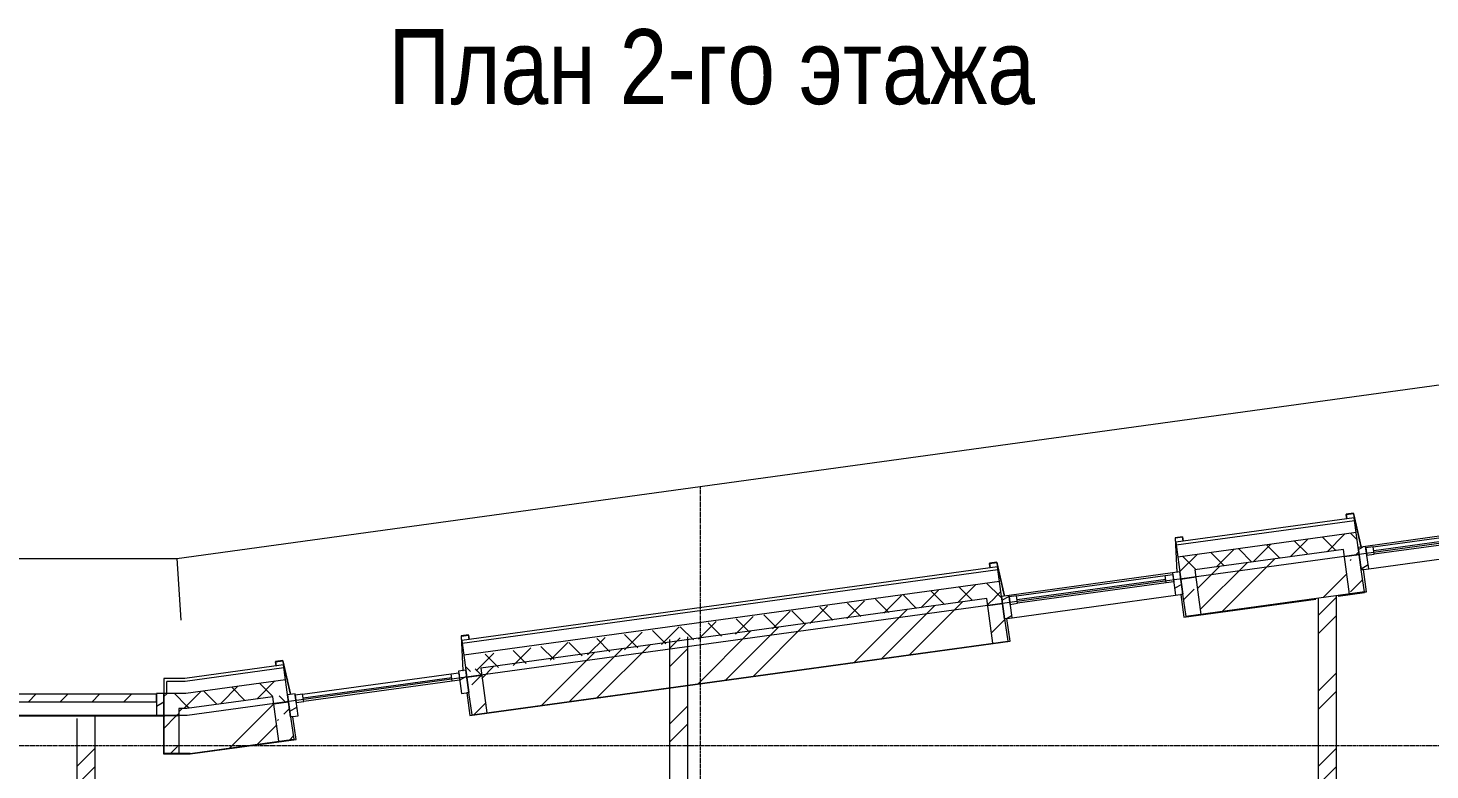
# Model space of a CAD drawing. Header units: metres. Extents: x 3659 to 143627, y -64119 to 51337.
# Drawn here: x 55582 to 64929, y -40946 to -35998 of the extents above; entities that cross this region are included whole.
import ezdxf

# ---------------------------------------------------------------- set-up
doc = ezdxf.new("R2010")
doc.units = ezdxf.units.M
doc.linetypes.add('ADSK_Линия сетки', pattern=[21, 12, -3, 3, -3])
for name, color, linetype, lineweight in [('A-DETL-MBND', 7, 'Continuous', 5), ('A-FLOR', 7, 'Continuous', 5), ('A-GLAZ', 7, 'Continuous', 5), ('A-GLAZ-CURT', 7, 'Continuous', 5), ('A-GLAZ-CWMG', 7, 'Continuous', 5), ('A-WALL', 7, 'Continuous', 5), ('A-WALL-PATT', 7, 'Continuous', 18), ('G-ANNO-TEXT', 7, 'Continuous', 9), ('I-WALL', 7, 'Continuous', 5), ('S-GRID', 7, 'Continuous', 9)]:
    doc.layers.add(name, color=color, linetype=linetype, lineweight=lineweight)
doc.styles.add('GOST Common_I_4', font='ARIALN.TTF', dxfattribs={"height": 500})
pattern_1 = [(45, (0, 0), (-449.013, 449.013), []), (45, (158.75, 0), (0, 898.0256), []), (45, (-158.75, 0), (0, 898.0256), [])]
pattern_2 = [(0, (0, 0), (812.8, 203.2), [33.528, -576.072, 33.528, -576.072, -3251.2]), (0, (0, 0), (812.8, 203.2), [-1219.2, 33.528, -1185.672, 33.528, -576.072, -1422.4]), (0, (0, 0), (812.8, 203.2), [-3048, 33.528, -372.872, 33.528, -982.472]), (120, (304.8, 101.6), (-582.37636, 602.30545), [33.528, -576.072, 33.528, -576.072, -3251.2]), (120, (304.8, 101.6), (-582.37636, 602.30545), [-1219.2, 33.528, -1185.672, 33.528, -576.072, -1422.4]), (120, (304.8, 101.6), (-582.37636, 602.30545), [-3048, 33.528, -372.872, 33.528, -982.472]), (240, (406.4, 508), (-230.42364, -805.50545), [33.528, -576.072, 33.528, -576.072, -3251.2]), (240, (406.4, 508), (-230.42364, -805.50545), [-1219.2, 33.528, -1185.672, 33.528, -576.072, -1422.4]), (240, (406.4, 508), (-230.42364, -805.50545), [-3048, 33.528, -372.872, 33.528, -982.472])]
pattern_3 = [(45, (0, 0), (-106.06602, 106.06602), []), (135, (0, 0), (-106.06602, -106.06602), [])]
pattern_4 = [(45, (0, 0), (38.89087, 251.0229), [300, -50, 10, -50])]
pattern_5 = [(45, (-2382.5, -327.95), (38.89087, 251.0229), [300, -50, 10, -50])]
pattern_6 = [(45, (-2382.5, -327.95), (-106.06602, 106.06602), []), (135, (-2382.5, -327.95), (-106.06602, -106.06602), [])]

# ---------------------------------------------------------------- blocks, each defined once
blk = doc.blocks.new('КДП АПК - КР_rvt-1-2 этаж')
at = {"layer": 'A-FLOR', "lineweight": 20}
for p, q in [((67912.2, -38395.6), (56645.3, -39945.6)), ((56645.3, -39945.6), (32462.7, -39945.6))]:
    blk.add_line(p, q, dxfattribs=at)
blk = doc.blocks.new('Системная панель - Сплошная-1637356-2 этаж')
at = {"layer": 'A-GLAZ-CURT'}
h = blk.add_hatch(dxfattribs=at)
h.set_pattern_fill('FP_5', color=256, style=0, pattern_type=2)
h.set_pattern_definition([(45, (-55862.67, 40465.64), (-106.06602, 106.06602), [])])
h.paths.add_polyline_path([(575, -25), (575, 25), (-575, 25), (-575, -25), (-142.1, -25)], flags=0)
at = {"layer": 'A-GLAZ-CURT', "lineweight": 13}
for p, q in [((575, 25), (-575, 25)), ((-575, 25), (-575, -25)), ((575, -25), (575, 25)), ((-575, -25), (575, -25))]:
    blk.add_line(p, q, dxfattribs=at)
blk = doc.blocks.new('Прямоугольный импост - 50 x 150мм-1635146-2 этаж')
at = {"layer": 'A-GLAZ-CWMG'}
h = blk.add_hatch(dxfattribs=at)
h.set_pattern_fill('FP_6', color=256, style=0, pattern_type=2)
h.set_pattern_definition([(330, (-56487.7, -40465.64), (60, 103.92305), [])])
h.paths.add_polyline_path([(0, 120), (0, -30), (-50, -30), (-50, 120)], flags=0)
at = {"layer": 'A-GLAZ-CWMG', "lineweight": 18}
for p, q in [((-50, -30), (-50, 120)), ((-50, 120), (0, 120)), ((0, 120), (0, -30)), ((0, -30), (-50, -30))]:
    blk.add_line(p, q, dxfattribs=at)
blk = doc.blocks.new('Прямоугольный импост - 50 x 150мм-V125-2 этаж')
at = {"layer": 'A-GLAZ-CWMG'}
h = blk.add_hatch(dxfattribs=at)
h.set_pattern_fill('FP_144', color=256, style=0, pattern_type=2)
h.set_pattern_definition([(202.167, (56070.82, -47906.98), (45.2769, -111.13057), [])])
h.paths.add_polyline_path([(0, 120), (-50, 120), (-50, -30), (0, -30)], flags=0)
at = {"layer": 'A-GLAZ-CWMG', "lineweight": 18}
for p, q in [((0, 120), (-50, 120)), ((-50, 120), (-50, -30)), ((0, -30), (0, 120)), ((-50, -30), (0, -30))]:
    blk.add_line(p, q, dxfattribs=at)
blk = doc.blocks.new('M_Тент витража777 - M_Тент витража одинарное справо-2670386-2 этаж')
at = {"layer": 'A-GLAZ', "lineweight": 13}
for p, q in [((-500, 20), (-550, 20)), ((-550, 20), (-550, -30)), ((-550, -30), (-550, 20)), ((-500, -30), (-500, 20)), ((500, -30), (500, 20)), ((500, 20), (550, 20)), ((550, 20), (550, -30)), ((550, 20), (550, -30)), ((-550, -30), (-500, -30)), ((-500, -4.6), (500, -4.6)), ((550, -30), (500, -30))]:
    blk.add_line(p, q, dxfattribs=at)
at = {"layer": 'A-GLAZ'}
for p, q in [((-500, 20), (500, 20)), ((500, -30), (-500, -30))]:
    blk.add_line(p, q, dxfattribs=at)
blk = doc.blocks.new('Прямоугольный импост - 50 x 150мм-V126-2 этаж')
at = {"layer": 'A-GLAZ-CWMG'}
h = blk.add_hatch(dxfattribs=at)
h.set_pattern_fill('FP_145', color=256, style=0, pattern_type=2)
h.set_pattern_definition([(337.833, (-57270.82, -47906.98), (45.2769, 111.13057), [])])
h.paths.add_polyline_path([(-50, 120), (0, 120), (0, -30), (-50, -30)], flags=0)
at = {"layer": 'A-GLAZ-CWMG', "lineweight": 18}
for p, q in [((-50, -30), (-50, 120)), ((-50, 120), (0, 120)), ((0, 120), (0, -30)), ((0, -30), (-50, -30))]:
    blk.add_line(p, q, dxfattribs=at)
blk = doc.blocks.new('Прямоугольный импост - 50 x 150мм-2670379-2 этаж')
at = {"layer": 'A-DETL-MBND'}
for p, q in [((63211.9, -39631.8), (62122.2, -39781.7)), ((62142.7, -39930.3), (63232.4, -39780.4))]:
    blk.add_line(p, q, dxfattribs=at)
blk = doc.blocks.new('Прямоугольный импост - 50 x 150мм-V127-2 этаж')
at = {"layer": 'A-GLAZ-CWMG'}
h = blk.add_hatch(dxfattribs=at)
h.set_pattern_fill('FP_146', color=256, style=0, pattern_type=2)
h.set_pattern_definition([(202.167, (58470.82, -47906.98), (45.2769, -111.13057), [])])
h.paths.add_polyline_path([(0, 120), (-50, 120), (-50, -30), (0, -30)], flags=0)
at = {"layer": 'A-GLAZ-CWMG', "lineweight": 18}
for p, q in [((0, 120), (-50, 120)), ((-50, 120), (-50, -30)), ((0, -30), (0, 120)), ((-50, -30), (0, -30))]:
    blk.add_line(p, q, dxfattribs=at)
blk = doc.blocks.new('Прямоугольный импост - 50 x 150мм-V129-2 этаж')
at = {"layer": 'A-GLAZ-CWMG'}
h = blk.add_hatch(dxfattribs=at)
h.set_pattern_fill('FP_148', color=256, style=0, pattern_type=2)
h.set_pattern_definition([(337.833, (-54870.82, -47906.98), (45.2769, 111.13057), [])])
h.paths.add_polyline_path([(-50, 120), (0, 120), (0, -30), (-50, -30)], flags=0)
at = {"layer": 'A-GLAZ-CWMG', "lineweight": 18}
for p, q in [((-50, -30), (-50, 120)), ((-50, 120), (0, 120)), ((0, 120), (0, -30)), ((0, -30), (-50, -30))]:
    blk.add_line(p, q, dxfattribs=at)
blk = doc.blocks.new('Прямоугольный импост - 50 x 150мм-V130-2 этаж')
at = {"layer": 'A-GLAZ-CWMG'}
h = blk.add_hatch(dxfattribs=at)
h.set_pattern_fill('FP_149', color=256, style=0, pattern_type=2)
h.set_pattern_definition([(202.167, (53670.82, -47906.98), (45.2769, -111.13057), [])])
h.paths.add_polyline_path([(0, 120), (-50, 120), (-50, -30), (0, -30)], flags=0)
at = {"layer": 'A-GLAZ-CWMG', "lineweight": 18}
for p, q in [((0, 120), (-50, 120)), ((-50, 120), (-50, -30)), ((0, -30), (0, 120)), ((-50, -30), (0, -30))]:
    blk.add_line(p, q, dxfattribs=at)

msp = doc.modelspace()

# ---------------------------------------------------------------- hatches: boundary and pattern name
at = {"layer": 'A-WALL-PATT', "lineweight": 5, "true_color": 0x787878}
h = msp.add_hatch(dxfattribs=at)
h.set_pattern_fill('FP_92', color=8, style=0, pattern_type=2)
h.set_pattern_definition(pattern_3)
h.paths.add_polyline_path([(56641.9245, -40535.6443), (57327.418, -40439.1045), (57313.7893, -40340.0376), (56641.9245, -40435.6443)])
h.paths.add_polyline_path([(58507.286, -40292.3221), (62072.674, -39788.53), (62059.0453, -39689.463), (58493.6572, -40193.2552)])
h.paths.add_polyline_path([(63261.4772, -39624.985), (64450.2804, -39461.44), (64436.6517, -39362.373), (63247.8485, -39525.918)])
h.paths.add_polyline_path([(65639.0836, -39297.895), (67908.8235, -38985.6443), (67901.9772, -38885.6443), (65625.4549, -39198.8281)])
at = {"layer": 'A-WALL-PATT', "lineweight": 5}
h = msp.add_hatch(dxfattribs=at)
h.set_pattern_fill('FP_2', color=256, style=0, pattern_type=2)
h.set_pattern_definition(pattern_1)
h.paths.add_polyline_path([(56662.4635, -40835.6443), (57254.9929, -40766.1593), (57214.1066, -40468.9585), (56641.9245, -40535.6443), (56654.3602, -40717.2848)])
h.paths.add_polyline_path([(58639.0696, -40569.3028), (62014.4934, -40099.3595), (61973.6071, -39802.1587), (58616.97, -40263.2564), (58604.9977, -40321.6355)])
h.paths.add_polyline_path([(63401.4304, -39908.557), (64392.0997, -39772.2695), (64351.2135, -39475.0687), (63360.5442, -39611.3562), (63367.3585, -39660.8897)])
h.paths.add_polyline_path([(65779.0368, -39581.467), (67929.3624, -39285.6443), (67908.8235, -38985.6443), (65738.1506, -39284.2662), (65745.4611, -39337.4061)])
h = msp.add_hatch(dxfattribs=at)
h.set_pattern_fill('FP_139', color=256, style=0, pattern_type=2)
h.set_pattern_definition(pattern_4)
h.paths.add_polyline_path([(63241.6638, -39627.7107), (63242.6583, -39627.5739), (63231.1757, -39397.9968), (63278.8102, -39391.4436), (63279.6646, -39390.3167), (63230.1311, -39397.131)], flags=0)
at = {"layer": 'A-WALL-PATT', "lineweight": 5, "true_color": 0x787878}
h = msp.add_hatch(dxfattribs=at)
h.set_pattern_fill('FP_92', color=8, style=0, pattern_type=2)
h.set_pattern_definition(pattern_3)
h.paths.add_polyline_path([(64358.0279, -39524.6022), (64457.0948, -39510.9734), (64450.2804, -39461.44), (64351.2135, -39475.0687)], flags=0)
at = {"layer": 'A-WALL-PATT', "lineweight": 5}
h = msp.add_hatch(dxfattribs=at)
h.set_pattern_fill('FP_139', color=256, style=0, pattern_type=2)
h.set_pattern_definition(pattern_4)
h.paths.add_polyline_path([(64392.0997, -39772.2695), (64491.1667, -39758.6408), (64457.0948, -39510.9734), (64358.0279, -39524.6022)], flags=0)
h = msp.add_hatch(dxfattribs=at)
h.set_pattern_fill('FP_139', color=256, style=0, pattern_type=2)
h.set_pattern_definition(pattern_4)
h.paths.add_polyline_path([(62091.493, -39785.941), (62092.4874, -39785.8042), (62041.3279, -39560.676), (61991.7944, -39567.4904), (61992.9214, -39568.3448), (62040.5559, -39561.7916)], flags=0)
h = msp.add_hatch(dxfattribs=at)
h.set_pattern_fill('FP_139', color=256, style=0, pattern_type=2)
h.set_pattern_definition(pattern_4)
h.paths.add_polyline_path([(63302.3635, -39922.1858), (63401.4304, -39908.557), (63367.3585, -39660.8897), (63268.2916, -39674.5184), (63281.9204, -39773.5854)], flags=0)
at = {"layer": 'A-WALL-PATT', "lineweight": 5, "true_color": 0x787878}
h = msp.add_hatch(dxfattribs=at)
h.set_pattern_fill('FP_92', color=8, style=0, pattern_type=2)
h.set_pattern_definition(pattern_3)
h.paths.add_polyline_path([(61980.4215, -39851.6922), (62079.4884, -39838.0634), (62072.674, -39788.53), (61973.6071, -39802.1587)], flags=0)
at = {"layer": 'A-WALL-PATT', "lineweight": 5}
h = msp.add_hatch(dxfattribs=at)
h.set_pattern_fill('FP_40', color=256, style=0, pattern_type=2)
h.set_pattern_definition(pattern_2)
h.paths.add_polyline_path([(63302.7723, -39925.1578), (64167.6532, -39806.1752), (64167.6532, -39803.1469), (63302.3635, -39922.1858)], flags=0)
h = msp.add_hatch(dxfattribs=at)
h.set_pattern_fill('FP_1', color=256, style=0, pattern_type=2)
h.set_pattern_definition([(45, (0, 0), (-251.4472, 251.4472), []), (45, (0, 381), (-251.4472, 251.4472), [])])
h.paths.add_polyline_path([(64182.6532, -47365.6443), (64302.6532, -47365.6443), (64302.6532, -39784.5748), (64182.6532, -39801.0833), (64182.6532, -46236.7998)], flags=0)
h = msp.add_hatch(dxfattribs=at)
h.set_pattern_fill('FP_40', color=256, style=0, pattern_type=2)
h.set_pattern_definition(pattern_2)
h.paths.add_polyline_path([(64317.6532, -39785.5395), (64491.5755, -39761.6128), (64491.1667, -39758.6408), (64317.6532, -39782.5112)], flags=0)
h = msp.add_hatch(dxfattribs=at)
h.set_pattern_fill('FP_139', color=256, style=0, pattern_type=2)
h.set_pattern_definition(pattern_4)
h.paths.add_polyline_path([(62014.4934, -40099.3595), (62113.5603, -40085.7308), (62079.4884, -39838.0634), (61980.4215, -39851.6922)], flags=0)
h = msp.add_hatch(dxfattribs=at)
h.set_pattern_fill('FP_139', color=256, style=0, pattern_type=2)
h.set_pattern_definition(pattern_5)
h.paths.add_polyline_path([(58481.5525, -40282.7478), (58482.5469, -40282.611), (58471.0643, -40053.0339), (58518.6988, -40046.4807), (58519.5532, -40045.3538), (58470.0198, -40052.1682)], flags=0)
h = msp.add_hatch(dxfattribs=at)
h.set_pattern_fill('FP_1', color=256, style=0, pattern_type=2)
h.set_pattern_definition([(45, (-4323, 283), (-251.4472, 251.4472), []), (45, (-4323, 664), (-251.4472, 251.4472), [])])
h.paths.add_polyline_path([(59979.6532, -40058.5579), (59859.6532, -40075.0725), (59859.6532, -47082.6443), (59979.6532, -47082.6443)])
at = {"layer": 'A-WALL-PATT', "lineweight": 5, "true_color": 0x787878}
h = msp.add_hatch(dxfattribs=at)
h.set_pattern_fill('FP_92', color=8, style=0, pattern_type=2)
h.set_pattern_definition(pattern_6)
h.paths.add_polyline_path([(58508.1803, -40329.5556), (58607.2472, -40315.9268), (58600.4328, -40266.3934), (58501.3659, -40280.0221)], flags=0)
at = {"layer": 'A-WALL-PATT', "lineweight": 5}
h = msp.add_hatch(dxfattribs=at)
h.set_pattern_fill('FP_139', color=256, style=0, pattern_type=2)
h.set_pattern_definition(pattern_5)
h.paths.add_polyline_path([(58542.2521, -40577.2229), (58641.3191, -40563.5941), (58607.2472, -40315.9268), (58508.1803, -40329.5556), (58521.809, -40428.6225)], flags=0)
at = {"layer": 'A-WALL-PATT', "lineweight": 5, "true_color": 0x787878}
h = msp.add_hatch(dxfattribs=at)
h.set_pattern_fill('FP_92', color=8, style=0, pattern_type=2)
h.set_pattern_definition(pattern_3)
h.paths.add_polyline_path([(56641.9245, -40535.6443), (56641.9245, -40435.6443), (56487.694, -40435.6443), (56487.694, -40535.6443), (56587.694, -40535.6443)], flags=0)
at = {"layer": 'A-WALL-PATT', "lineweight": 5}
h = msp.add_hatch(dxfattribs=at)
h.set_pattern_fill('FP_40', color=256, style=0, pattern_type=2)
h.set_pattern_definition(pattern_2)
h.paths.add_polyline_path([(56662.6689, -40838.6443), (59736.3628, -40415.7928), (59735.9539, -40412.8208), (56662.4635, -40835.6443)], flags=0)
at = {"layer": 'A-WALL-PATT', "lineweight": 5, "true_color": 0x787878}
h = msp.add_hatch(dxfattribs=at)
h.set_pattern_fill('FP_92', color=8, style=0, pattern_type=2)
h.set_pattern_definition(pattern_6)
h.paths.add_polyline_path([(57220.3101, -40506.7293), (57319.3771, -40493.1006), (57312.5627, -40443.5671), (57213.4958, -40457.1958)], flags=0)
h = msp.add_hatch(dxfattribs=at)
h.set_pattern_fill('FP_92', color=8, style=0, pattern_type=2)
h.set_pattern_definition(pattern_3)
h.paths.add_polyline_path([(56587.694, -40585.6443), (56587.694, -40535.6443), (56487.694, -40535.6443), (56487.694, -40585.6443)], flags=0)
at = {"layer": 'A-WALL-PATT', "lineweight": 5}
h = msp.add_hatch(dxfattribs=at)
h.set_pattern_fill('FP_2', color=256, style=0, pattern_type=2)
h.set_pattern_definition(pattern_1)
h.paths.add_polyline_path([(56587.694, -40835.6443), (56662.4635, -40835.6443), (56641.9245, -40535.6443), (56587.694, -40535.6443), (56587.694, -40717.2848)], flags=0)
h = msp.add_hatch(dxfattribs=at)
h.set_pattern_fill('FP_139', color=256, style=0, pattern_type=2)
h.set_pattern_definition(pattern_5)
h.paths.add_polyline_path([(57254.382, -40754.3966), (57353.4489, -40740.7679), (57319.3771, -40493.1006), (57220.3101, -40506.7293)], flags=0)
h = msp.add_hatch(dxfattribs=at)
h.set_pattern_fill('FP_1', color=256, style=0, pattern_type=2)
h.set_pattern_definition([(45, (-8276.2, -1e-11), (-251.4472, 251.4472), []), (45, (-8276.2, 381), (-251.4472, 251.4472), [])])
h.paths.add_polyline_path([(55906.4364, -47365.6443), (56026.4364, -47365.6443), (56026.4364, -40585.6677), (55906.4364, -40585.6677), (55906.4364, -46236.7998)])
h = msp.add_hatch(dxfattribs=at)
h.set_pattern_fill('FP_139', color=256, style=0, pattern_type=2)
h.set_pattern_definition(pattern_4)
h.paths.add_polyline_path([(56487.694, -40835.6443), (56587.694, -40835.6443), (56587.694, -40585.6443), (56487.694, -40585.6443), (56487.694, -40717.2848)], flags=0)

# ---------------------------------------------------------------- linework, layer by layer
at = {"layer": 'A-DETL-MBND'}
for p, q in [((56573.2917, -39535.6677), (67840.3603, -37985.6443)), ((32462.2104, -39535.6677), (56573.2917, -39535.6677)), ((56573.2917, -39535.6677), (56601.36, -39945.6443))]:
    msp.add_line(p, q, dxfattribs=at)
at = {"layer": 'A-FLOR', "lineweight": 18}
msp.add_line((56437.694, -40585.6677), (55287.6532, -40585.6677), dxfattribs=at)
at = {"layer": 'A-WALL', "lineweight": 18}
for p, q in [((64418.9343, -39233.586), (64369.4008, -39240.4004)), ((64369.4008, -39240.4004), (64373.4895, -39270.1205)), ((64370.5278, -39241.2548), (64418.1623, -39234.7017)), ((64374.4801, -39269.9842), (64370.5278, -39241.2548)), ((64418.1623, -39234.7017), (64469.0994, -39458.851)), ((64470.0938, -39458.7142), (64418.9343, -39233.586)), ((63279.6646, -39390.3167), (63230.1311, -39397.131)), ((63230.1311, -39397.131), (63241.6638, -39627.7107)), ((63231.1757, -39397.9968), (63278.8102, -39391.4436)), ((63242.6583, -39627.5739), (63231.1757, -39397.9968)), ((63278.8102, -39391.4436), (63282.7625, -39420.173)), ((63283.7532, -39420.0367), (63279.6646, -39390.3167)), ((64470.7236, -39610.0404), (64457.0948, -39510.9734)), ((64469.0994, -39458.851), (64470.0938, -39458.7142)), ((62041.3279, -39560.676), (61991.7944, -39567.4904)), ((61991.7944, -39567.4904), (61995.8831, -39597.2105)), ((61992.9214, -39568.3448), (62040.5559, -39561.7916)), ((61996.8737, -39597.0742), (61992.9214, -39568.3448)), ((62040.5559, -39561.7916), (62091.493, -39785.941)), ((62092.4874, -39785.8042), (62041.3279, -39560.676)), ((63241.6638, -39627.7107), (63242.6583, -39627.5739)), ((64485.5836, -39607.9961), (64470.7236, -39610.0404)), ((64506.0267, -39756.5965), (64485.5836, -39607.9961)), ((63268.2916, -39674.5184), (63281.9204, -39773.5854)), ((62091.493, -39785.941), (62092.4874, -39785.8042)), ((63281.9204, -39773.5854), (63267.0603, -39775.6297)), ((63267.0603, -39775.6297), (63287.9123, -39927.2021)), ((63287.9123, -39927.2021), (64167.6532, -39806.1752)), ((64317.6532, -39785.5395), (64491.5755, -39761.6128)), ((64491.1667, -39758.6408), (64506.0267, -39756.5965)), ((64491.5755, -39761.6128), (64491.1667, -39758.6408)), ((62093.1172, -39937.1304), (62079.4884, -39838.0634)), ((62107.9772, -39935.0861), (62093.1172, -39937.1304)), ((62128.8292, -40086.6585), (62107.9772, -39935.0861)), ((58519.5532, -40045.3538), (58470.0198, -40052.1682)), ((58470.0198, -40052.1682), (58481.5525, -40282.7478)), ((58471.0643, -40053.0339), (58518.6988, -40046.4807)), ((58482.5469, -40282.611), (58471.0643, -40053.0339)), ((58518.6988, -40046.4807), (58522.6512, -40075.2101)), ((58523.6419, -40075.0739), (58519.5532, -40045.3538)), ((58527.801, -40582.2392), (62128.8292, -40086.6585)), ((57281.2166, -40215.7132), (57231.6831, -40222.5275)), ((57231.6831, -40222.5275), (57235.7717, -40252.2476)), ((57232.8101, -40223.3819), (57280.4446, -40216.8288)), ((57236.7624, -40252.1113), (57232.8101, -40223.3819)), ((57280.4446, -40216.8288), (57331.3817, -40440.9781)), ((57332.3761, -40440.8413), (57281.2166, -40215.7132)), ((58481.5525, -40282.7478), (58482.5469, -40282.611)), ((58508.1803, -40329.5556), (58521.809, -40428.6225)), ((57331.3817, -40440.9781), (57332.3761, -40440.8413)), ((58521.809, -40428.6225), (58506.949, -40430.6668)), ((58506.949, -40430.6668), (58527.801, -40582.2392)), ((57333.0058, -40592.1675), (57319.3771, -40493.1006)), ((56484.694, -40585.6677), (56484.694, -40838.6443)), ((56487.694, -40585.6677), (56484.694, -40585.6677)), ((57347.8659, -40590.1232), (57333.0058, -40592.1675)), ((57368.7178, -40741.6956), (57347.8659, -40590.1232)), ((56662.6689, -40838.6443), (57368.7178, -40741.6956)), ((56484.694, -40838.6443), (56662.6689, -40838.6443))]:
    msp.add_line(p, q, dxfattribs=at)
at = {"layer": 'A-WALL'}
for p, q in [((64425.7487, -39283.1195), (63236.9455, -39446.6645)), ((64436.6517, -39362.373), (63247.8485, -39525.918)), ((64351.2135, -39475.0687), (63360.5442, -39611.3562)), ((64392.0997, -39772.2695), (64351.2135, -39475.0687)), ((64457.0948, -39510.9734), (64358.0279, -39524.6022)), ((62048.1423, -39610.2095), (58476.8341, -40101.7016)), ((63360.5442, -39611.3562), (63401.4304, -39908.557)), ((64491.1667, -39758.6408), (64470.7236, -39610.0404)), ((62059.0453, -39689.463), (58487.7371, -40180.9552)), ((63367.3585, -39660.8897), (63268.2916, -39674.5184)), ((61973.6071, -39802.1587), (58600.4328, -40266.3934)), ((62014.4934, -40099.3595), (61973.6071, -39802.1587)), ((63302.3635, -39922.1858), (63281.9204, -39773.5854)), ((64317.6532, -39782.5112), (63302.3635, -39922.1858)), ((64182.6532, -39801.0833), (64182.6532, -47365.6443)), ((64302.6532, -39784.5748), (64302.6532, -47365.6443)), ((64491.1667, -39758.6408), (64317.6532, -39782.5112)), ((62079.4884, -39838.0634), (61980.4215, -39851.6922)), ((62093.1172, -39937.1304), (62113.5603, -40085.7308)), ((58542.2521, -40577.2229), (62113.5603, -40085.7308)), ((59859.6532, -40075.0725), (59859.6532, -47082.6443)), ((59979.6532, -40058.5579), (59979.6532, -42185.6443)), ((57288.0309, -40265.2466), (56629.6012, -40355.6443)), ((58600.4328, -40266.3934), (58641.3191, -40563.5941)), ((56629.6012, -40355.6443), (56507.694, -40355.6443)), ((56507.694, -40435.6443), (56507.694, -40355.6443)), ((57298.9339, -40344.5002), (56635.0782, -40435.6443)), ((58607.2472, -40315.9268), (58508.1803, -40329.5556)), ((56635.0782, -40435.6443), (56487.694, -40435.6443)), ((57213.4958, -40457.1958), (56641.9245, -40535.6443)), ((57254.382, -40754.3966), (57213.4958, -40457.1958)), ((58542.2521, -40577.2229), (58521.809, -40428.6225)), ((56641.9245, -40535.6443), (56587.694, -40535.6443)), ((56587.694, -40535.6443), (56587.694, -40835.6443)), ((57319.3771, -40493.1006), (57220.3101, -40506.7293)), ((55906.4364, -40602.1762), (55906.4364, -47365.6443)), ((56026.4364, -40585.6677), (56026.4364, -47365.6443)), ((56587.694, -40585.6443), (56487.694, -40585.6443)), ((56487.694, -40585.6443), (56487.694, -40835.6443)), ((57333.0058, -40592.1675), (57353.4489, -40740.7679)), ((56662.4635, -40835.6443), (57353.4489, -40740.7679)), ((56662.4635, -40835.6443), (56487.694, -40835.6443))]:
    msp.add_line(p, q, dxfattribs=at)
at = {"layer": 'I-WALL', "lineweight": 18}
for p, q in [((64423.0229, -39263.3061), (63234.2197, -39426.8511)), ((64457.0948, -39510.9734), (64423.0229, -39263.3061)), ((63234.2197, -39426.8511), (63268.2916, -39674.5184)), ((62045.4165, -39590.3961), (58474.1084, -40081.8882)), ((62079.4884, -39838.0634), (62045.4165, -39590.3961)), ((58474.1084, -40081.8882), (58508.1803, -40329.5556)), ((57285.3052, -40245.4332), (56628.2319, -40335.6443)), ((57319.3771, -40493.1006), (57285.3052, -40245.4332)), ((56487.694, -40335.6443), (56487.694, -40585.6443)), ((56628.2319, -40335.6443), (56487.694, -40335.6443))]:
    msp.add_line(p, q, dxfattribs=at)
at = {"layer": 'S-GRID', "linetype": 'ADSK_Линия сетки'}
for p, q in [((60062.6532, -39055.6323), (60062.6532, -63301.3643)), ((95007.6236, -40785.6443), (31950.4397, -40785.6443))]:
    msp.add_line(p, q, dxfattribs=at)

# ---------------------------------------------------------------- block references
at = {"lineweight": 5}
msp.add_blockref('КДП АПК - КР_rvt-1-2 этаж', (-3, -637), dxfattribs=at)
at = {"layer": 'A-GLAZ', "rotation": 7.833076191640292}
for p in [(65048.7675, -39409.3644), (62671.1611, -39736.4544), (57911.0497, -40391.4916)]:
    msp.add_blockref('M_Тент витража777 - M_Тент витража одинарное справо-2670386-2 этаж', p, dxfattribs=at)
at = {"layer": 'A-GLAZ-CURT'}
msp.add_blockref('Системная панель - Сплошная-1637356-2 этаж', (55862.6736, -40465.6443), dxfattribs=at)
at = {"layer": 'A-GLAZ-CWMG'}
for p in [(2377.6064, 327.09), (0, 0)]:
    msp.add_blockref('Прямоугольный импост - 50 x 150мм-2670379-2 этаж', p, dxfattribs=at)
at = {"layer": 'A-GLAZ-CWMG', "rotation": 187.8330761916403}
for name, p in [('Прямоугольный импост - 50 x 150мм-V127-2 этаж', (64454.3659, -39491.1369)), ('Прямоугольный импост - 50 x 150мм-V125-2 этаж', (62076.7595, -39818.2269)), ('Прямоугольный импост - 50 x 150мм-V130-2 этаж', (57316.6481, -40473.2641))]:
    msp.add_blockref(name, p, dxfattribs=at)
at = {"layer": 'A-GLAZ-CWMG', "extrusion": (0, 0, -1)}
for name, p, rotation in [('Прямоугольный импост - 50 x 150мм-V126-2 этаж', (-63265.5627, -39654.6819), 172.1669238083597), ('Прямоугольный импост - 50 x 150мм-V129-2 этаж', (-58505.4513, -40309.7191), 172.1669238083597), ('Прямоугольный импост - 50 x 150мм-1635146-2 этаж', (-56487.694, -40465.6443), 180)]:
    msp.add_blockref(name, p, dxfattribs=dict(at, rotation=rotation))

# ---------------------------------------------------------------- texts
at = {"layer": 'G-ANNO-TEXT', "insert": (57984.8093, -36005.4928), "char_height": 500, "width": 7686.437817, "attachment_point": 1, "style": 'GOST Common_I_4'}
msp.add_mtext('План 2-го этажа', dxfattribs=at)

doc.saveas('drawing.dxf')
